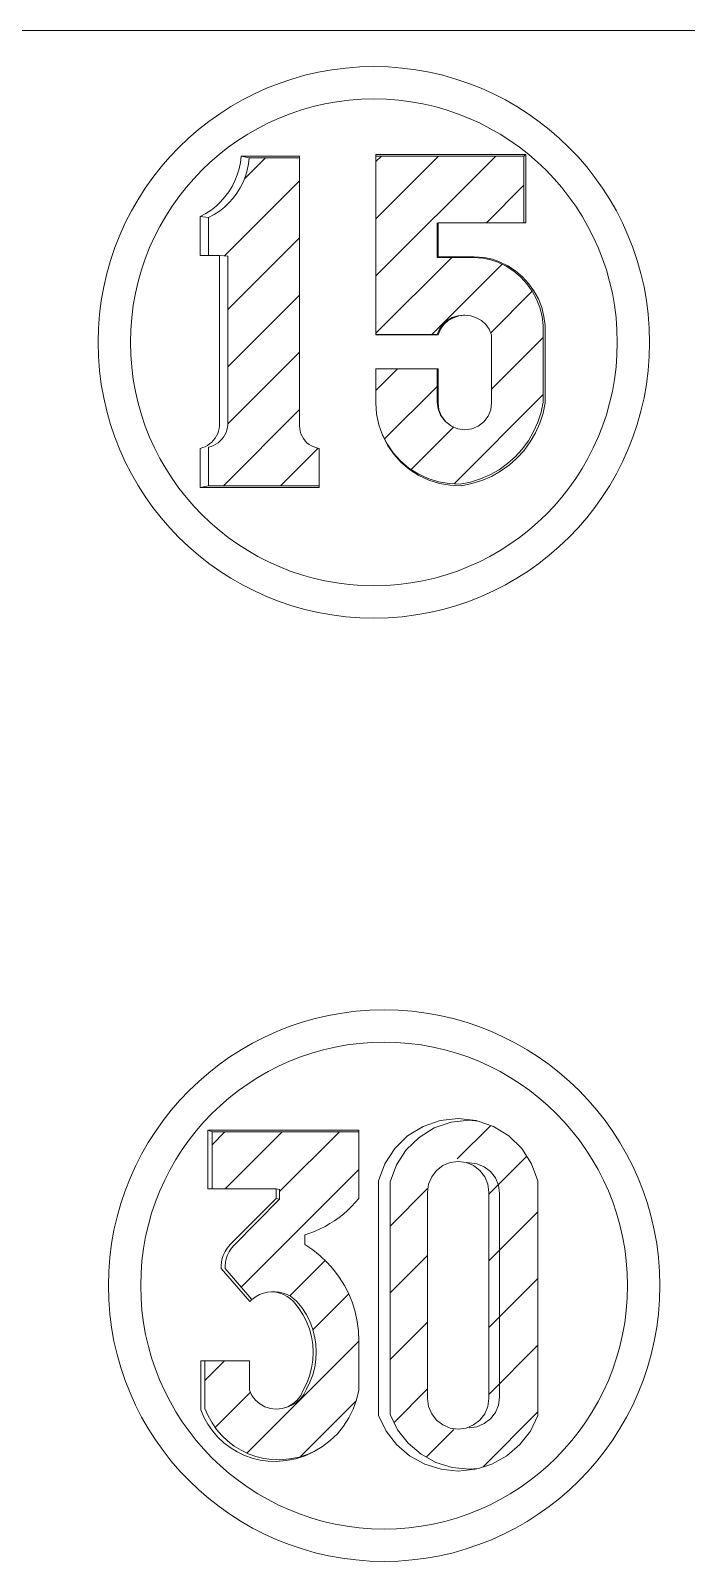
# Model space of a CAD drawing. Header units: inches. Extents: x 104 to 9740, y 936 to 6735.
# Drawn here: x 5754.78 to 5773.46, y 5726.45 to 5770.07 of the extents above; entities that cross this region are included whole.
import ezdxf

# ---------------------------------------------------------------- set-up
doc = ezdxf.new("R2010")
doc.units = ezdxf.units.IN
doc.header["$MEASUREMENT"] = 0
pattern_1 = [(45, (5264.4458, 6307.508), (-0.8148213, 0.8148213), [])]

msp = doc.modelspace()

# ---------------------------------------------------------------- hatches: boundary and pattern name
at = {"lineweight": 20}
h = msp.add_hatch(dxfattribs=at)
h.set_pattern_fill('ANSI31', color=256, scale=9.218651)
h.set_pattern_definition(pattern_1)
h.paths.add_polyline_path([(5762.847, 5758.205), (5762.777, 5758.238), (5762.712, 5758.279), (5762.652, 5758.328), (5762.599, 5758.383), (5762.552, 5758.444), (5762.512, 5758.51), (5762.481, 5758.581), (5762.459, 5758.655), (5762.445, 5758.73), (5762.441, 5758.807), (5762.441, 5766.448), (5761.007, 5766.448), (5760.986, 5766.269), (5760.949, 5766.093), (5760.897, 5765.921), (5760.831, 5765.754), (5760.75, 5765.593), (5760.656, 5765.44), (5760.549, 5765.296), (5760.429, 5765.162), (5760.299, 5765.038), (5760.158, 5764.926), (5760.008, 5764.827), (5759.85, 5764.741), (5759.85, 5763.659), (5760.162, 5763.659), (5760.4, 5763.642), (5760.4, 5758.838), (5760.39, 5758.763), (5760.372, 5758.691), (5760.347, 5758.62), (5760.314, 5758.553), (5760.275, 5758.489), (5760.229, 5758.43), (5760.177, 5758.376), (5760.12, 5758.327), (5760.058, 5758.285), (5759.991, 5758.25), (5759.922, 5758.222), (5759.85, 5758.202), (5759.85, 5757.102), (5762.996, 5757.102), (5762.996, 5758.165), (5762.92, 5758.181)])
h = msp.add_hatch(dxfattribs=at)
h.set_pattern_fill('ANSI31', color=256, scale=9.218651)
h.set_pattern_definition(pattern_1)
h.paths.add_polyline_path([(5768.917, 5762.856), (5768.742, 5763.047), (5768.544, 5763.214), (5768.328, 5763.356), (5768.095, 5763.47), (5767.893, 5763.54), (5767.659, 5763.59), (5767.381, 5763.609), (5766.36, 5763.609), (5766.36, 5764.597), (5768.834, 5764.597), (5768.834, 5766.495), (5764.617, 5766.495), (5764.617, 5761.41), (5766.36, 5761.41), (5766.428, 5761.562), (5766.525, 5761.696), (5766.649, 5761.808), (5766.793, 5761.891), (5766.951, 5761.942), (5767.133, 5761.961), (5767.317, 5761.942), (5767.477, 5761.89), (5767.622, 5761.806), (5767.747, 5761.694), (5767.845, 5761.558), (5767.914, 5761.405), (5767.914, 5759.461), (5767.888, 5759.264), (5767.811, 5759.08), (5767.69, 5758.922), (5767.532, 5758.8), (5767.348, 5758.724), (5767.15, 5758.698), (5766.953, 5758.724), (5766.769, 5758.8), (5766.595, 5758.933), (5766.461, 5759.108), (5766.386, 5759.29), (5766.36, 5759.486), (5766.36, 5760.433), (5764.617, 5760.433), (5764.617, 5759.461), (5764.638, 5759.147), (5764.701, 5758.839), (5764.793, 5758.574), (5764.933, 5758.296), (5765.109, 5758.039), (5765.318, 5757.807), (5765.556, 5757.605), (5765.819, 5757.437), (5766.102, 5757.306), (5766.4, 5757.213), (5766.707, 5757.16), (5767.019, 5757.149), (5767.31, 5757.207), (5767.593, 5757.294), (5767.866, 5757.412), (5768.124, 5757.557), (5768.366, 5757.73), (5768.588, 5757.927), (5768.787, 5758.146), (5768.962, 5758.385), (5769.111, 5758.642), (5769.232, 5758.913), (5769.323, 5759.195), (5769.384, 5759.486), (5769.384, 5761.41), (5769.383, 5761.669), (5769.35, 5761.926), (5769.286, 5762.177), (5769.191, 5762.418), (5769.068, 5762.645)])
h = msp.add_hatch(dxfattribs=at)
h.set_pattern_fill('ANSI31', color=256, scale=10.758676)
h.set_pattern_definition([(45, (4973.0104, 6400.8367), (-0.9509416, 0.9509416), [])])
h.paths.add_polyline_path([(5765.022, 5737.269), (5765.022, 5730.639), (5765.236, 5730.203), (5765.534, 5729.82), (5765.902, 5729.504), (5766.327, 5729.269), (5766.79, 5729.124), (5767.273, 5729.075), (5767.538, 5729.102), (5767.917, 5729.221), (5768.345, 5729.458), (5768.718, 5729.777), (5769.018, 5730.164), (5769.235, 5730.604), (5769.235, 5737.299), (5769.054, 5737.783), (5768.772, 5738.215), (5768.403, 5738.576), (5767.963, 5738.846), (5767.531, 5738.995), (5767.273, 5739.024), (5766.764, 5738.967), (5766.281, 5738.801), (5765.846, 5738.533), (5765.479, 5738.176), (5765.2, 5737.748)])
h.paths.add_polyline_path([(5767.834, 5730.673), (5767.092, 5730.103), (5766.169, 5730.486), (5766.089, 5731.094), (5766.089, 5737.394), (5766.831, 5737.964), (5767.174, 5737.822), (5767.565, 5737.777), (5767.834, 5737.127)], flags=16)
h = msp.add_hatch(dxfattribs=at)
h.set_pattern_fill('ANSI31', color=256, scale=9.218651)
h.set_pattern_definition([(45, (5224.6763, 6280.247), (-0.8148213, 0.8148213), [])])
h.paths.add_polyline_path([(5764.13, 5738.692), (5759.946, 5738.692), (5759.946, 5737.071), (5761.771, 5737.071), (5761.87, 5737.043), (5761.87, 5736.768), (5760.579, 5735.465), (5760.498, 5735.371), (5760.463, 5735.321), (5760.432, 5735.268), (5760.404, 5735.213), (5760.38, 5735.156), (5760.36, 5735.098), (5760.344, 5735.038), (5760.332, 5734.978), (5760.321, 5734.855), (5760.322, 5734.794), (5761.081, 5733.909), (5761.106, 5733.933), (5761.201, 5734.002), (5761.304, 5734.057), (5761.414, 5734.097), (5761.529, 5734.121), (5761.646, 5734.129), (5761.746, 5734.13), (5761.862, 5734.122), (5761.976, 5734.098), (5762.085, 5734.058), (5762.187, 5734.004), (5762.281, 5733.935), (5762.365, 5733.855), (5762.506, 5733.681), (5762.628, 5733.494), (5762.73, 5733.295), (5762.811, 5733.086), (5762.869, 5732.87), (5762.905, 5732.649), (5762.918, 5732.426), (5762.907, 5732.203), (5762.873, 5731.982), (5762.816, 5731.765), (5762.737, 5731.556), (5762.636, 5731.356), (5762.565, 5731.208), (5762.465, 5731.078), (5762.341, 5730.97), (5762.197, 5730.89), (5762.102, 5730.858), (5761.943, 5730.808), (5761.778, 5730.791), (5761.613, 5730.808), (5761.455, 5730.858), (5761.31, 5730.939), (5761.184, 5731.047), (5761.084, 5731.179), (5761.011, 5731.328), (5761.011, 5732.161), (5759.744, 5732.161), (5759.744, 5730.806), (5759.834, 5730.595), (5759.946, 5730.394), (5760.077, 5730.206), (5760.228, 5730.033), (5760.395, 5729.875), (5760.578, 5729.736), (5760.774, 5729.616), (5760.981, 5729.517), (5761.197, 5729.44), (5761.42, 5729.386), (5761.648, 5729.354), (5761.877, 5729.347), (5762.154, 5729.37), (5762.426, 5729.424), (5762.69, 5729.509), (5762.885, 5729.597), (5763.095, 5729.723), (5763.317, 5729.894), (5763.518, 5730.088), (5763.696, 5730.305), (5763.848, 5730.54), (5763.972, 5730.792), (5764.066, 5731.056), (5764.13, 5731.328), (5764.13, 5732.747), (5764.119, 5733.019), (5764.084, 5733.29), (5764.026, 5733.557), (5763.945, 5733.818), (5763.842, 5734.071), (5763.718, 5734.315), (5763.574, 5734.546), (5763.41, 5734.765), (5763.229, 5734.969), (5763.03, 5735.157), (5762.816, 5735.327), (5762.589, 5735.478), (5762.589, 5735.755), (5762.738, 5735.805), (5762.884, 5735.862), (5763.028, 5735.926), (5763.168, 5735.997), (5763.305, 5736.075), (5763.437, 5736.159), (5763.565, 5736.25), (5763.689, 5736.348), (5763.807, 5736.451), (5763.921, 5736.56), (5764.028, 5736.674), (5764.13, 5736.794)])

# ---------------------------------------------------------------- linework, layer by layer
for p, q in [((6054.431, 5770.07), (5667.676, 5770.07)), ((5768.834, 5766.495), (5768.834, 5764.597)), ((5759.85, 5764.741), (5759.85, 5763.659)), ((5766.387, 5764.597), (5766.387, 5763.625)), ((5767.15, 5761.96), (5767.317, 5761.942)), ((5767.317, 5761.942), (5767.477, 5761.89)), ((5767.477, 5761.89), (5767.622, 5761.806)), ((5767.622, 5761.806), (5767.747, 5761.694)), ((5767.747, 5761.694), (5767.845, 5761.558)), ((5764.617, 5761.41), (5766.36, 5761.41)), ((5767.845, 5761.558), (5767.914, 5761.405)), ((5767.914, 5761.405), (5767.914, 5759.461)), ((5767.914, 5759.461), (5767.888, 5759.264)), ((5767.811, 5759.08), (5767.69, 5758.922)), ((5767.888, 5759.264), (5767.811, 5759.08)), ((5766.769, 5758.8), (5766.611, 5758.922)), ((5766.953, 5758.724), (5766.769, 5758.8)), ((5767.15, 5758.698), (5766.953, 5758.724)), ((5767.348, 5758.724), (5767.15, 5758.698)), ((5767.532, 5758.8), (5767.348, 5758.724)), ((5767.69, 5758.922), (5767.532, 5758.8)), ((5759.85, 5757.102), (5762.996, 5757.102)), ((5759.828, 5738.737), (5759.828, 5737.071)), ((5759.946, 5738.692), (5759.946, 5737.071)), ((5759.828, 5737.071), (5759.946, 5737.071)), ((5759.946, 5737.071), (5761.771, 5737.071)), ((5761.771, 5737.071), (5761.87, 5737.043)), ((5761.87, 5737.043), (5761.87, 5736.768)), ((5762.102, 5730.858), (5761.943, 5730.808))]:
    msp.add_line(p, q, dxfattribs=at)
for points in [[(5759.607, 5757.055), (5762.996, 5757.055), (5762.996, 5757.102), (5762.996, 5758.165), (5762.92, 5758.181), (5762.847, 5758.205), (5762.777, 5758.238), (5762.712, 5758.279), (5762.652, 5758.328), (5762.599, 5758.383), (5762.552, 5758.444), (5762.512, 5758.51), (5762.481, 5758.581), (5762.459, 5758.655), (5762.445, 5758.73), (5762.441, 5758.807), (5762.441, 5766.448), (5762.441, 5766.492), (5760.775, 5766.492), (5760.754, 5766.312), (5760.717, 5766.134), (5760.665, 5765.96), (5760.597, 5765.792), (5760.516, 5765.63), (5760.421, 5765.475), (5760.312, 5765.329), (5760.192, 5765.193), (5760.06, 5765.069), (5759.918, 5764.956), (5759.767, 5764.856), (5759.607, 5764.769), (5759.607, 5763.659), (5759.85, 5763.659), (5760.162, 5763.659), (5760.162, 5758.807), (5760.152, 5758.732), (5760.134, 5758.659), (5760.109, 5758.588), (5760.076, 5758.519), (5760.036, 5758.455), (5759.99, 5758.395), (5759.937, 5758.341), (5759.879, 5758.292), (5759.817, 5758.25), (5759.75, 5758.214), (5759.68, 5758.186), (5759.607, 5758.165), (5759.607, 5757.055), (5759.85, 5757.102), (5759.85, 5758.202), (5759.922, 5758.222), (5759.991, 5758.25), (5760.058, 5758.285), (5760.12, 5758.327), (5760.177, 5758.376), (5760.229, 5758.43), (5760.275, 5758.489), (5760.314, 5758.553), (5760.347, 5758.62), (5760.372, 5758.691), (5760.39, 5758.763), (5760.4, 5758.838), (5760.4, 5763.642), (5760.162, 5763.659)], [(5759.607, 5764.769), (5759.85, 5764.741), (5760.008, 5764.827), (5760.158, 5764.926), (5760.299, 5765.038), (5760.429, 5765.162), (5760.549, 5765.296), (5760.656, 5765.44), (5760.75, 5765.593), (5760.831, 5765.754), (5760.897, 5765.921), (5760.949, 5766.093), (5760.986, 5766.269), (5761.007, 5766.448)], [(5760.775, 5766.492), (5761.007, 5766.448), (5762.441, 5766.448)], [(5768.885, 5766.54), (5764.617, 5766.54), (5764.617, 5766.495)], [(5766.387, 5761.405), (5764.617, 5761.405), (5764.617, 5761.41), (5764.617, 5766.495), (5768.834, 5766.495), (5768.885, 5766.54), (5768.885, 5764.597), (5768.834, 5764.597), (5766.387, 5764.597), (5766.36, 5764.571), (5766.36, 5763.609), (5766.387, 5763.625), (5767.417, 5763.625), (5767.698, 5763.606), (5767.935, 5763.556), (5768.139, 5763.485), (5768.374, 5763.37), (5768.592, 5763.226), (5768.792, 5763.057), (5768.969, 5762.865), (5769.121, 5762.652)], [(5766.36, 5763.609), (5767.381, 5763.609), (5767.659, 5763.59), (5767.893, 5763.54), (5768.095, 5763.47), (5768.328, 5763.356), (5768.544, 5763.214), (5768.742, 5763.047), (5768.917, 5762.856), (5769.068, 5762.645), (5769.191, 5762.418), (5769.286, 5762.177), (5769.35, 5761.926), (5769.383, 5761.669), (5769.384, 5761.41), (5769.384, 5759.486), (5769.323, 5759.195), (5769.232, 5758.913), (5769.111, 5758.642), (5768.962, 5758.385), (5768.787, 5758.146), (5768.588, 5757.927), (5768.366, 5757.73), (5768.124, 5757.557), (5767.866, 5757.412), (5767.593, 5757.294), (5767.31, 5757.207), (5767.019, 5757.149), (5766.707, 5757.16), (5766.4, 5757.213), (5766.102, 5757.306), (5765.819, 5757.437), (5765.556, 5757.605), (5765.318, 5757.807), (5765.109, 5758.039), (5764.933, 5758.296), (5764.793, 5758.574)], [(5764.701, 5758.839), (5764.793, 5758.574), (5764.804, 5758.541), (5764.946, 5758.26), (5765.124, 5758), (5765.335, 5757.766), (5765.575, 5757.563), (5765.841, 5757.393), (5766.126, 5757.26), (5766.427, 5757.166), (5766.737, 5757.113), (5767.052, 5757.102), (5767.346, 5757.16), (5767.632, 5757.248), (5767.907, 5757.367), (5768.168, 5757.514), (5768.412, 5757.688), (5768.636, 5757.887), (5768.838, 5758.108), (5769.015, 5758.35), (5769.165, 5758.609), (5769.287, 5758.883), (5769.379, 5759.168), (5769.44, 5759.461), (5769.44, 5761.405), (5769.439, 5761.666), (5769.406, 5761.925), (5769.341, 5762.179), (5769.246, 5762.422), (5769.121, 5762.652)], [(5766.489, 5759.08), (5766.413, 5759.264), (5766.387, 5759.461), (5766.387, 5760.433), (5766.36, 5760.433), (5764.617, 5760.433), (5764.617, 5759.461), (5764.638, 5759.147), (5764.701, 5758.839)], [(5766.489, 5759.08), (5766.611, 5758.922), (5766.582, 5758.951), (5766.461, 5759.108), (5766.386, 5759.29), (5766.36, 5759.486), (5766.36, 5760.433)], [(5767.538, 5729.102), (5767.273, 5729.075), (5766.79, 5729.124), (5766.327, 5729.269), (5765.902, 5729.504), (5765.534, 5729.82), (5765.236, 5730.203), (5765.022, 5730.639), (5765.022, 5737.269), (5765.2, 5737.748), (5765.479, 5738.176), (5765.846, 5738.533), (5766.281, 5738.801), (5766.764, 5738.967), (5767.273, 5739.024), (5767.531, 5738.995)], [(5763.317, 5729.894), (5763.518, 5730.088), (5763.696, 5730.305), (5763.848, 5730.54), (5763.972, 5730.792), (5764.066, 5731.056), (5764.13, 5731.328), (5764.13, 5732.747), (5764.119, 5733.019), (5764.084, 5733.29), (5764.026, 5733.557), (5763.945, 5733.818), (5763.842, 5734.071), (5763.718, 5734.315), (5763.574, 5734.546), (5763.41, 5734.765), (5763.229, 5734.969), (5763.03, 5735.157), (5762.816, 5735.327), (5762.589, 5735.478), (5762.589, 5735.755), (5762.738, 5735.805), (5762.884, 5735.862), (5763.028, 5735.926), (5763.168, 5735.997), (5763.305, 5736.075), (5763.437, 5736.159), (5763.565, 5736.25), (5763.689, 5736.348), (5763.807, 5736.451), (5763.921, 5736.56), (5764.028, 5736.674), (5764.13, 5736.794), (5764.13, 5738.692)], [(5767.273, 5730.26), (5767.496, 5730.289), (5767.705, 5730.376), (5767.884, 5730.513), (5768.021, 5730.692), (5768.107, 5730.901), (5768.137, 5731.124), (5768.137, 5736.946), (5768.107, 5737.17), (5768.021, 5737.378), (5767.884, 5737.557), (5767.705, 5737.695), (5767.496, 5737.781), (5767.273, 5737.81), (5766.962, 5737.846), (5766.736, 5737.816), (5766.525, 5737.729), (5766.344, 5737.59), (5766.206, 5737.41), (5766.119, 5737.199), (5766.089, 5736.973), (5766.089, 5731.094)], [(5766.089, 5731.094), (5766.119, 5730.868), (5766.206, 5730.658), (5766.344, 5730.477), (5766.525, 5730.338), (5766.736, 5730.251), (5766.962, 5730.221), (5767.187, 5730.251), (5767.398, 5730.338), (5767.579, 5730.477), (5767.717, 5730.658), (5767.805, 5730.868), (5767.834, 5731.094), (5767.834, 5736.973), (5767.805, 5737.199), (5767.717, 5737.41), (5767.579, 5737.59), (5767.398, 5737.729), (5767.187, 5737.816), (5766.962, 5737.846)], [(5761.771, 5736.794), (5760.467, 5735.478), (5760.386, 5735.383), (5760.35, 5735.332), (5760.318, 5735.279), (5760.29, 5735.223), (5760.266, 5735.166), (5760.246, 5735.107), (5760.23, 5735.047), (5760.218, 5734.986), (5760.207, 5734.862), (5760.208, 5734.8), (5761.021, 5733.852), (5761.081, 5733.909), (5761.106, 5733.933), (5761.201, 5734.002), (5761.304, 5734.057), (5761.414, 5734.097), (5761.529, 5734.121), (5761.646, 5734.129)], [(5761.771, 5737.071), (5761.771, 5736.794), (5761.87, 5736.768), (5760.579, 5735.465), (5760.498, 5735.371), (5760.463, 5735.321), (5760.432, 5735.268), (5760.404, 5735.213), (5760.38, 5735.156), (5760.36, 5735.098), (5760.344, 5735.038), (5760.332, 5734.978), (5760.321, 5734.855), (5760.322, 5734.794), (5761.081, 5733.909)], [(5761.943, 5730.808), (5761.778, 5730.791), (5761.613, 5730.808), (5761.455, 5730.858), (5761.31, 5730.939), (5761.184, 5731.047), (5761.084, 5731.179), (5761.011, 5731.328), (5761.011, 5732.161), (5759.744, 5732.161), (5759.624, 5732.161), (5759.624, 5730.773), (5759.715, 5730.56), (5759.828, 5730.357), (5759.961, 5730.167), (5760.112, 5729.992), (5760.281, 5729.833), (5760.466, 5729.693), (5760.664, 5729.572), (5760.873, 5729.472), (5761.091, 5729.394), (5761.317, 5729.339), (5761.546, 5729.307), (5761.778, 5729.299), (5762.057, 5729.322), (5762.332, 5729.377), (5762.599, 5729.463), (5762.854, 5729.579), (5762.885, 5729.597), (5763.095, 5729.723), (5763.317, 5729.894)], [(5759.744, 5732.161), (5759.744, 5730.806), (5759.834, 5730.595), (5759.946, 5730.394), (5760.077, 5730.206), (5760.228, 5730.033), (5760.395, 5729.875), (5760.578, 5729.736), (5760.774, 5729.616), (5760.981, 5729.517), (5761.197, 5729.44), (5761.42, 5729.386), (5761.648, 5729.354), (5761.877, 5729.347), (5762.154, 5729.37), (5762.426, 5729.424), (5762.69, 5729.509), (5762.885, 5729.597)]]:
    msp.add_lwpolyline(points, dxfattribs=at)
for points in [[(5766.387, 5761.405), (5766.455, 5761.558), (5766.554, 5761.694), (5766.678, 5761.806), (5766.824, 5761.89), (5766.983, 5761.942), (5767.15, 5761.96), (5767.116, 5761.96), (5766.951, 5761.942), (5766.793, 5761.891), (5766.649, 5761.808), (5766.525, 5761.696), (5766.428, 5761.562), (5766.36, 5761.41)], [(5768.718, 5729.777), (5768.345, 5729.458), (5767.917, 5729.221), (5767.538, 5729.102), (5767.449, 5729.074), (5766.962, 5729.025), (5766.474, 5729.074), (5766.006, 5729.221), (5765.578, 5729.458), (5765.206, 5729.777), (5764.905, 5730.164), (5764.689, 5730.604), (5764.689, 5737.299), (5764.869, 5737.783), (5765.151, 5738.215), (5765.521, 5738.576), (5765.96, 5738.846), (5766.448, 5739.014), (5766.962, 5739.071), (5767.475, 5739.014), (5767.531, 5738.995), (5767.963, 5738.846), (5768.403, 5738.576), (5768.772, 5738.215), (5769.054, 5737.783), (5769.235, 5737.299), (5769.235, 5730.604), (5769.018, 5730.164)], [(5759.946, 5738.692), (5764.13, 5738.692), (5764.13, 5738.737), (5759.828, 5738.737)], [(5761.862, 5734.122), (5761.746, 5734.13), (5761.646, 5734.129), (5761.763, 5734.121), (5761.878, 5734.097), (5761.988, 5734.057), (5762.091, 5734.002), (5762.186, 5733.933), (5762.271, 5733.852), (5762.413, 5733.677), (5762.536, 5733.487), (5762.639, 5733.286), (5762.721, 5733.076), (5762.78, 5732.858), (5762.816, 5732.635), (5762.829, 5732.409), (5762.818, 5732.183), (5762.784, 5731.96), (5762.726, 5731.742), (5762.646, 5731.53), (5762.545, 5731.328), (5762.473, 5731.179), (5762.372, 5731.047), (5762.246, 5730.939), (5762.102, 5730.858), (5762.197, 5730.89), (5762.341, 5730.97), (5762.465, 5731.078), (5762.565, 5731.208), (5762.636, 5731.356), (5762.737, 5731.556), (5762.816, 5731.765), (5762.873, 5731.982), (5762.907, 5732.203), (5762.918, 5732.426), (5762.905, 5732.649), (5762.869, 5732.87), (5762.811, 5733.086), (5762.73, 5733.295), (5762.628, 5733.494), (5762.506, 5733.681), (5762.365, 5733.855), (5762.281, 5733.935), (5762.187, 5734.004), (5762.085, 5734.058), (5761.976, 5734.098)]]:
    msp.add_lwpolyline(points, close=True, dxfattribs=at)
for centre, radius in [((5764.559, 5761.186), 7.858), ((5764.559, 5761.186), 6.936), ((5764.85, 5734.309), 7.858), ((5764.85, 5734.309), 6.936)]:
    msp.add_circle(centre, radius, dxfattribs=at)

doc.saveas('drawing.dxf')
